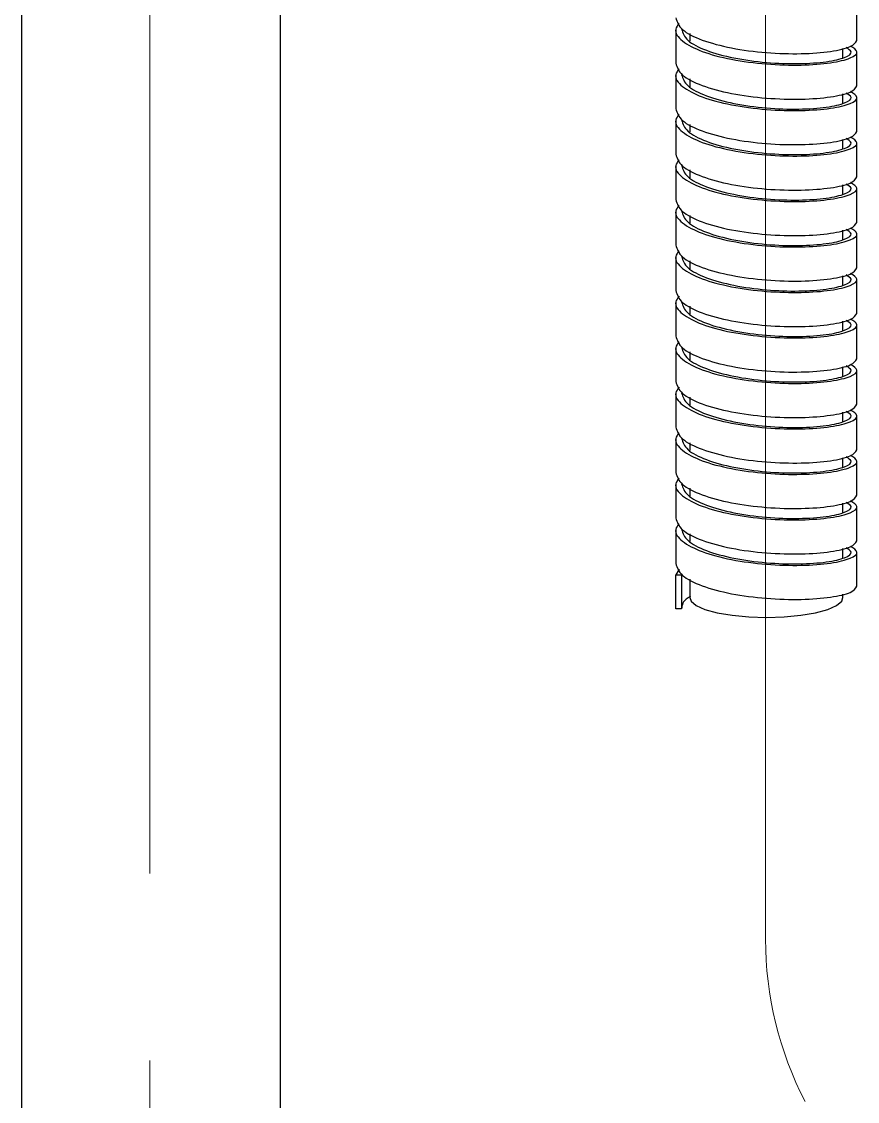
# Model space of a CAD drawing. Extents: x 4885 to 9138, y -729 to 2388.
# Drawn here: x 6177.5 to 6248.5, y 581.8 to 673.5 of the extents above; entities that cross this region are included whole.
import ezdxf

# ---------------------------------------------------------------- set-up
doc = ezdxf.new("R2010")
doc.units = 0
doc.header["$LTSCALE"] = 10
doc.header["$MEASUREMENT"] = 0
doc.linetypes.add('CENTER2', pattern=[28.575, 19.05, -3.175, 3.175, -3.175])
doc.layers.get('0').update_dxf_attribs({"linetype": 'CONTINUOUS'})
doc.layers.add('Cneter', color=1, linetype='CENTER2', lineweight=13)

msp = doc.modelspace()

# ---------------------------------------------------------------- linework, layer by layer
at = {"color": 7, "linetype": 'Continuous', "lineweight": 25}
for p, q in [((6177.535, 700.564), (6177.535, 252.972)), ((6199.535, 252.972), (6199.535, 700.568)), ((6248.505, 671.93), (6248.505, 674.828)), ((6233.105, 672.896), (6233.105, 669.998)), ((6233.105, 672.896), (6233.105, 669.998)), ((6234.305, 672.53), (6234.305, 671.858)), ((6247.305, 670.457), (6247.305, 671.26)), ((6248.505, 668.066), (6248.505, 670.964)), ((6233.105, 669.032), (6233.105, 666.134)), ((6233.105, 669.032), (6233.105, 666.134)), ((6234.305, 668.666), (6234.305, 667.994)), ((6247.305, 666.594), (6247.305, 667.396)), ((6248.505, 664.202), (6248.505, 667.1)), ((6233.105, 665.168), (6233.105, 662.27)), ((6233.105, 665.168), (6233.105, 662.27)), ((6234.305, 664.803), (6234.305, 664.13)), ((6247.305, 662.73), (6247.305, 663.532)), ((6248.505, 660.339), (6248.505, 663.236)), ((6233.105, 661.305), (6233.105, 658.407)), ((6233.105, 661.305), (6233.105, 658.407)), ((6234.305, 660.939), (6234.305, 660.267)), ((6247.305, 658.866), (6247.305, 659.669)), ((6248.505, 656.475), (6248.505, 659.373)), ((6233.105, 657.441), (6233.105, 654.543)), ((6233.105, 657.441), (6233.105, 654.543)), ((6234.305, 657.075), (6234.305, 656.403)), ((6247.305, 655.002), (6247.305, 655.805)), ((6248.505, 652.611), (6248.505, 655.509)), ((6233.105, 653.577), (6233.105, 650.679)), ((6233.105, 653.577), (6233.105, 650.679)), ((6234.305, 653.212), (6234.305, 652.539)), ((6247.305, 651.139), (6247.305, 651.941)), ((6248.505, 648.748), (6248.505, 651.645)), ((6233.105, 649.713), (6233.105, 646.816)), ((6233.105, 649.713), (6233.105, 646.816)), ((6234.305, 649.348), (6234.305, 648.675)), ((6247.305, 647.275), (6247.305, 648.078)), ((6248.505, 644.884), (6248.505, 647.782)), ((6233.105, 645.85), (6233.105, 642.952)), ((6233.105, 645.85), (6233.105, 642.952)), ((6234.305, 645.484), (6234.305, 644.812)), ((6247.305, 643.411), (6247.305, 644.214)), ((6248.505, 641.02), (6248.505, 643.918)), ((6233.105, 641.986), (6233.105, 639.088)), ((6233.105, 641.986), (6233.105, 639.088)), ((6234.305, 641.621), (6234.305, 640.948)), ((6247.305, 639.548), (6247.305, 640.35)), ((6248.505, 637.156), (6248.505, 640.054)), ((6233.105, 638.122), (6233.105, 635.225)), ((6233.105, 638.122), (6233.105, 635.225)), ((6234.305, 637.757), (6234.305, 637.084)), ((6247.305, 635.684), (6247.305, 636.487)), ((6248.505, 633.293), (6248.505, 636.191)), ((6233.105, 634.259), (6233.105, 631.361)), ((6233.105, 634.259), (6233.105, 631.361)), ((6234.305, 633.893), (6234.305, 633.221)), ((6247.305, 631.82), (6247.305, 632.623)), ((6248.505, 629.429), (6248.505, 632.327)), ((6233.105, 630.395), (6233.105, 627.497)), ((6233.105, 630.395), (6233.105, 627.497)), ((6234.305, 630.029), (6234.305, 629.357)), ((6247.305, 627.957), (6247.305, 628.759)), ((6248.505, 625.565), (6248.505, 628.463)), ((6233.387, 627.014), (6233.105, 626.531)), ((6233.105, 626.531), (6233.605, 626.531)), ((6233.105, 623.634), (6233.105, 626.531)), ((6233.605, 626.531), (6233.605, 623.634)), ((6234.305, 626.166), (6234.305, 624.598)), ((6247.305, 624.598), (6247.305, 624.895)), ((6233.605, 623.634), (6233.105, 623.634))]:
    msp.add_line(p, q, dxfattribs=at)
at = {"color": 7, "linetype": 'Continuous', "lineweight": 25, "flags": 128}
for points in [[(6234.305, 624.598), (6234.404, 624.306), (6234.836, 623.931), (6235.591, 623.593), (6236.627, 623.309), (6237.888, 623.094), (6239.306, 622.961), (6240.805, 622.915)], [(6240.805, 622.915), (6242.304, 622.961), (6243.722, 623.094), (6244.983, 623.309), (6246.019, 623.593), (6246.773, 623.931), (6247.206, 624.306), (6247.305, 624.598)]]:
    msp.add_lwpolyline(points, dxfattribs=at)
at = {"color": 7, "linetype": 'Continuous', "lineweight": 25}
for points, knots in [([(6233.387, 673.379), (6233.266, 673.218), (6232.894, 672.724), (6233.546, 671.868), (6235.208, 670.967), (6237.783, 670.283), (6240.804, 669.885), (6243.829, 669.798), (6246.395, 670.001), (6248.087, 670.422), (6248.749, 670.956), (6248.216, 671.287), (6247.96, 671.447)], [0, 0, 0, 0, 0.051087, 0.157525, 0.263657, 0.369789, 0.476226, 0.582664, 0.688796, 0.794928, 0.901365, 1, 1, 1, 1]), ([(6233.105, 673.862), (6233.221, 673.519), (6233.453, 672.836), (6235.233, 671.933), (6237.776, 671.249), (6240.805, 670.851), (6243.833, 670.764), (6246.377, 670.967), (6248.157, 671.39), (6248.389, 671.75), (6248.505, 671.93)], [0, 0, 0, 0, 0.125179, 0.25, 0.374821, 0.5, 0.625179, 0.75, 0.87482, 1, 1, 1, 1]), ([(6233.605, 672.896), (6233.713, 672.571), (6233.93, 671.921), (6235.595, 671.061), (6237.973, 670.406), (6240.806, 670.018), (6243.631, 669.921), (6246.034, 670.095), (6247.608, 670.473), (6248.221, 670.931), (6247.776, 671.207), (6247.582, 671.327)], [0, 0, 0, 0, 0.114171, 0.228014, 0.341858, 0.456028, 0.570199, 0.684043, 0.797886, 0.912056, 1, 1, 1, 1]), ([(6233.105, 669.998), (6233.221, 669.656), (6233.453, 668.972), (6235.233, 668.069), (6237.776, 667.386), (6240.805, 666.987), (6243.833, 666.9), (6246.377, 667.103), (6248.157, 667.526), (6248.389, 667.886), (6248.505, 668.066)], [0, 0, 0, 0, 0.1251798, 0.2499999, 0.3748207, 0.5, 0.6251794, 0.75, 0.8748205, 1, 1, 1, 1]), ([(6233.387, 669.515), (6233.266, 669.355), (6232.894, 668.86), (6233.546, 668.004), (6235.208, 667.104), (6237.783, 666.42), (6240.804, 666.021), (6243.829, 665.934), (6246.395, 666.138), (6248.087, 666.558), (6248.749, 667.092), (6248.216, 667.424), (6247.96, 667.583)], [0, 0, 0, 0, 0.0510879, 0.1575249, 0.2636571, 0.369789, 0.4762264, 0.5826636, 0.6887958, 0.7949279, 0.9013649, 1, 1, 1, 1]), ([(6233.605, 669.032), (6233.713, 668.707), (6233.93, 668.057), (6235.595, 667.197), (6237.973, 666.542), (6240.806, 666.154), (6243.631, 666.057), (6246.034, 666.232), (6247.608, 666.609), (6248.221, 667.068), (6247.776, 667.343), (6247.582, 667.463)], [0, 0, 0, 0, 0.114171, 0.228014, 0.341857, 0.456029, 0.570199, 0.684043, 0.797886, 0.912057, 1, 1, 1, 1]), ([(6233.105, 666.134), (6233.221, 665.792), (6233.453, 665.109), (6235.233, 664.205), (6237.776, 663.522), (6240.805, 663.123), (6243.833, 663.037), (6246.377, 663.24), (6248.157, 663.662), (6248.389, 664.022), (6248.505, 664.202)], [0, 0, 0, 0, 0.12518, 0.25, 0.374821, 0.5, 0.625179, 0.75, 0.874821, 1, 1, 1, 1]), ([(6233.387, 665.651), (6233.266, 665.491), (6232.894, 664.996), (6233.546, 664.141), (6235.208, 663.24), (6237.783, 662.556), (6240.804, 662.157), (6243.829, 662.071), (6246.395, 662.274), (6248.087, 662.695), (6248.749, 663.229), (6248.216, 663.56), (6247.96, 663.719)], [0, 0, 0, 0, 0.051088, 0.157525, 0.263657, 0.369789, 0.476226, 0.582664, 0.688796, 0.794928, 0.901365, 1, 1, 1, 1]), ([(6233.605, 665.168), (6233.713, 664.843), (6233.93, 664.194), (6235.595, 663.333), (6237.973, 662.679), (6240.806, 662.29), (6243.631, 662.193), (6246.034, 662.368), (6247.608, 662.746), (6248.221, 663.204), (6247.776, 663.48), (6247.582, 663.6)], [0, 0, 0, 0, 0.114171, 0.228014, 0.341857, 0.456029, 0.570199, 0.684043, 0.797886, 0.912057, 1, 1, 1, 1]), ([(6233.387, 661.788), (6233.266, 661.627), (6232.894, 661.133), (6233.546, 660.277), (6235.208, 659.376), (6237.783, 658.692), (6240.804, 658.294), (6243.829, 658.207), (6246.395, 658.41), (6248.087, 658.831), (6248.749, 659.365), (6248.216, 659.696), (6247.96, 659.856)], [0, 0, 0, 0, 0.051088, 0.157525, 0.263657, 0.369789, 0.476226, 0.582664, 0.688796, 0.794928, 0.901365, 1, 1, 1, 1]), ([(6233.105, 662.27), (6233.221, 661.928), (6233.453, 661.245), (6235.233, 660.342), (6237.776, 659.658), (6240.805, 659.26), (6243.833, 659.173), (6246.377, 659.376), (6248.157, 659.798), (6248.389, 660.158), (6248.505, 660.339)], [0, 0, 0, 0, 0.125179, 0.25, 0.37482, 0.5, 0.625179, 0.75, 0.874821, 1, 1, 1, 1]), ([(6233.605, 661.305), (6233.713, 660.979), (6233.93, 660.33), (6235.595, 659.47), (6237.973, 658.815), (6240.806, 658.427), (6243.631, 658.33), (6246.034, 658.504), (6247.608, 658.882), (6248.221, 659.34), (6247.776, 659.616), (6247.582, 659.736)], [0, 0, 0, 0, 0.1141714, 0.2280143, 0.3418572, 0.4560284, 0.5701993, 0.6840425, 0.7978857, 0.912057, 1, 1, 1, 1]), ([(6233.387, 657.924), (6233.266, 657.763), (6232.894, 657.269), (6233.546, 656.413), (6235.208, 655.513), (6237.783, 654.828), (6240.804, 654.43), (6243.829, 654.343), (6246.395, 654.547), (6248.087, 654.967), (6248.749, 655.501), (6248.216, 655.833), (6247.96, 655.992)], [0, 0, 0, 0, 0.051088, 0.157526, 0.263657, 0.369789, 0.476227, 0.582664, 0.688796, 0.794928, 0.901365, 1, 1, 1, 1]), ([(6233.105, 658.407), (6233.221, 658.065), (6233.453, 657.381), (6235.233, 656.478), (6237.776, 655.795), (6240.805, 655.396), (6243.833, 655.309), (6246.377, 655.512), (6248.157, 655.935), (6248.389, 656.295), (6248.505, 656.475)], [0, 0, 0, 0, 0.125179, 0.25, 0.37482, 0.5, 0.62518, 0.75, 0.874821, 1, 1, 1, 1]), ([(6233.605, 657.441), (6233.713, 657.116), (6233.93, 656.466), (6235.595, 655.606), (6237.973, 654.951), (6240.806, 654.563), (6243.631, 654.466), (6246.034, 654.64), (6247.608, 655.018), (6248.221, 655.477), (6247.776, 655.752), (6247.582, 655.872)], [0, 0, 0, 0, 0.1141715, 0.2280142, 0.3418577, 0.4560285, 0.5701994, 0.6840425, 0.7978858, 0.912057, 1, 1, 1, 1]), ([(6233.105, 654.543), (6233.221, 654.201), (6233.453, 653.518), (6235.233, 652.614), (6237.776, 651.931), (6240.805, 651.532), (6243.833, 651.446), (6246.377, 651.648), (6248.157, 652.071), (6248.389, 652.431), (6248.505, 652.611)], [0, 0, 0, 0, 0.125179, 0.25, 0.374821, 0.5, 0.625179, 0.75, 0.87482, 1, 1, 1, 1]), ([(6233.387, 654.06), (6233.266, 653.9), (6232.894, 653.405), (6233.546, 652.55), (6235.208, 651.649), (6237.783, 650.965), (6240.804, 650.566), (6243.829, 650.479), (6246.395, 650.683), (6248.087, 651.104), (6248.749, 651.637), (6248.216, 651.969), (6247.96, 652.128)], [0, 0, 0, 0, 0.051087, 0.157525, 0.263657, 0.369789, 0.476226, 0.582664, 0.688796, 0.794928, 0.901365, 1, 1, 1, 1]), ([(6233.605, 653.577), (6233.713, 653.252), (6233.93, 652.602), (6235.595, 651.742), (6237.973, 651.088), (6240.806, 650.699), (6243.631, 650.602), (6246.034, 650.777), (6247.608, 651.154), (6248.221, 651.613), (6247.776, 651.889), (6247.582, 652.009)], [0, 0, 0, 0, 0.114172, 0.228014, 0.341858, 0.456028, 0.570199, 0.684043, 0.797886, 0.912056, 1, 1, 1, 1]), ([(6233.105, 650.679), (6233.221, 650.337), (6233.453, 649.654), (6235.233, 648.751), (6237.776, 648.067), (6240.805, 647.669), (6243.833, 647.582), (6246.377, 647.785), (6248.157, 648.207), (6248.389, 648.567), (6248.505, 648.748)], [0, 0, 0, 0, 0.12518, 0.25, 0.374821, 0.5, 0.625179, 0.75, 0.874821, 1, 1, 1, 1]), ([(6233.387, 650.196), (6233.266, 650.036), (6232.894, 649.541), (6233.546, 648.686), (6235.208, 647.785), (6237.783, 647.101), (6240.804, 646.703), (6243.829, 646.616), (6246.395, 646.819), (6248.087, 647.24), (6248.749, 647.774), (6248.216, 648.105), (6247.96, 648.265)], [0, 0, 0, 0, 0.051088, 0.157525, 0.2636572, 0.369789, 0.4762265, 0.5826637, 0.6887957, 0.7949278, 0.9013648, 1, 1, 1, 1]), ([(6233.605, 649.713), (6233.713, 649.388), (6233.93, 648.739), (6235.595, 647.879), (6237.973, 647.224), (6240.806, 646.835), (6243.631, 646.738), (6246.034, 646.913), (6247.608, 647.291), (6248.221, 647.749), (6247.776, 648.025), (6247.582, 648.145)], [0, 0, 0, 0, 0.114171, 0.228014, 0.341857, 0.456028, 0.570199, 0.684042, 0.797886, 0.912056, 1, 1, 1, 1]), ([(6233.105, 646.816), (6233.221, 646.474), (6233.453, 645.79), (6235.233, 644.887), (6237.776, 644.203), (6240.805, 643.805), (6243.833, 643.718), (6246.377, 643.921), (6248.157, 644.344), (6248.389, 644.704), (6248.505, 644.884)], [0, 0, 0, 0, 0.1251798, 0.2499999, 0.3748207, 0.5, 0.6251794, 0.75, 0.8748205, 1, 1, 1, 1]), ([(6233.387, 646.333), (6233.266, 646.172), (6232.894, 645.678), (6233.546, 644.822), (6235.208, 643.922), (6237.783, 643.237), (6240.804, 642.839), (6243.829, 642.752), (6246.395, 642.955), (6248.087, 643.376), (6248.749, 643.91), (6248.216, 644.241), (6247.96, 644.401)], [0, 0, 0, 0, 0.051088, 0.157525, 0.263657, 0.369789, 0.476226, 0.582664, 0.688795, 0.794928, 0.901365, 1, 1, 1, 1]), ([(6233.605, 645.85), (6233.713, 645.525), (6233.93, 644.875), (6235.595, 644.015), (6237.973, 643.36), (6240.806, 642.972), (6243.631, 642.875), (6246.034, 643.049), (6247.608, 643.427), (6248.221, 643.885), (6247.776, 644.161), (6247.582, 644.281)], [0, 0, 0, 0, 0.114171, 0.228014, 0.341857, 0.456028, 0.570199, 0.684043, 0.797886, 0.912057, 1, 1, 1, 1]), ([(6233.387, 642.469), (6233.266, 642.309), (6232.894, 641.814), (6233.546, 640.959), (6235.208, 640.058), (6237.783, 639.374), (6240.804, 638.975), (6243.829, 638.888), (6246.395, 639.092), (6248.087, 639.513), (6248.749, 640.046), (6248.216, 640.378), (6247.96, 640.537)], [0, 0, 0, 0, 0.051088, 0.157525, 0.263657, 0.369789, 0.476226, 0.582664, 0.688796, 0.794928, 0.901365, 1, 1, 1, 1]), ([(6233.105, 642.952), (6233.221, 642.61), (6233.453, 641.926), (6235.233, 641.023), (6237.776, 640.34), (6240.805, 639.941), (6243.833, 639.854), (6246.377, 640.057), (6248.157, 640.48), (6248.389, 640.84), (6248.505, 641.02)], [0, 0, 0, 0, 0.1251799, 0.2500006, 0.3748209, 0.5000002, 0.6251797, 0.7500003, 0.8748209, 1, 1, 1, 1]), ([(6233.605, 641.986), (6233.713, 641.661), (6233.93, 641.011), (6235.595, 640.151), (6237.973, 639.496), (6240.806, 639.108), (6243.631, 639.011), (6246.034, 639.186), (6247.608, 639.563), (6248.221, 640.022), (6247.776, 640.297), (6247.582, 640.417)], [0, 0, 0, 0, 0.114171, 0.228014, 0.341857, 0.456029, 0.570199, 0.684043, 0.797886, 0.912057, 1, 1, 1, 1]), ([(6233.387, 638.605), (6233.266, 638.445), (6232.894, 637.95), (6233.546, 637.095), (6235.208, 636.194), (6237.783, 635.51), (6240.804, 635.112), (6243.829, 635.025), (6246.395, 635.228), (6248.087, 635.649), (6248.749, 636.183), (6248.216, 636.514), (6247.96, 636.674)], [0, 0, 0, 0, 0.051088, 0.157526, 0.263657, 0.369789, 0.476226, 0.582664, 0.688796, 0.794928, 0.901365, 1, 1, 1, 1]), ([(6233.105, 639.088), (6233.221, 638.746), (6233.453, 638.063), (6235.233, 637.16), (6237.776, 636.476), (6240.805, 636.077), (6243.833, 635.991), (6246.377, 636.194), (6248.157, 636.616), (6248.389, 636.976), (6248.505, 637.156)], [0, 0, 0, 0, 0.125179, 0.25, 0.37482, 0.5, 0.625179, 0.75, 0.874821, 1, 1, 1, 1]), ([(6233.605, 638.122), (6233.713, 637.797), (6233.93, 637.148), (6235.595, 636.288), (6237.973, 635.633), (6240.806, 635.244), (6243.631, 635.147), (6246.034, 635.322), (6247.608, 635.7), (6248.221, 636.158), (6247.776, 636.434), (6247.582, 636.554)], [0, 0, 0, 0, 0.114171, 0.228014, 0.341858, 0.456029, 0.570199, 0.684043, 0.797886, 0.912057, 1, 1, 1, 1]), ([(6233.105, 635.225), (6233.221, 634.882), (6233.453, 634.199), (6235.233, 633.296), (6237.776, 632.612), (6240.805, 632.214), (6243.833, 632.127), (6246.377, 632.33), (6248.157, 632.752), (6248.389, 633.112), (6248.505, 633.293)], [0, 0, 0, 0, 0.1251791, 0.2499998, 0.3748206, 0.5, 0.6251794, 0.7499998, 0.8748204, 1, 1, 1, 1]), ([(6233.387, 634.742), (6233.266, 634.581), (6232.894, 634.087), (6233.546, 633.231), (6235.208, 632.33), (6237.783, 631.646), (6240.804, 631.248), (6243.829, 631.161), (6246.395, 631.364), (6248.087, 631.785), (6248.749, 632.319), (6248.216, 632.65), (6247.96, 632.81)], [0, 0, 0, 0, 0.051087, 0.157525, 0.263657, 0.369789, 0.476226, 0.582664, 0.688796, 0.794928, 0.901365, 1, 1, 1, 1]), ([(6233.605, 634.259), (6233.713, 633.933), (6233.93, 633.284), (6235.595, 632.424), (6237.973, 631.769), (6240.806, 631.381), (6243.631, 631.284), (6246.034, 631.458), (6247.608, 631.836), (6248.221, 632.294), (6247.776, 632.57), (6247.582, 632.69)], [0, 0, 0, 0, 0.114172, 0.228014, 0.341858, 0.456029, 0.570199, 0.684043, 0.797886, 0.912057, 1, 1, 1, 1]), ([(6233.105, 631.361), (6233.221, 631.019), (6233.453, 630.335), (6235.233, 629.432), (6237.776, 628.749), (6240.805, 628.35), (6243.833, 628.263), (6246.377, 628.466), (6248.157, 628.889), (6248.389, 629.249), (6248.505, 629.429)], [0, 0, 0, 0, 0.1251791, 0.2499998, 0.3748206, 0.5, 0.6251794, 0.7499998, 0.8748204, 1, 1, 1, 1]), ([(6233.387, 630.878), (6233.266, 630.717), (6232.894, 630.223), (6233.546, 629.367), (6235.208, 628.467), (6237.783, 627.783), (6240.804, 627.384), (6243.829, 627.297), (6246.395, 627.501), (6248.087, 627.921), (6248.749, 628.455), (6248.216, 628.787), (6247.96, 628.946)], [0, 0, 0, 0, 0.051088, 0.157525, 0.263657, 0.369789, 0.476227, 0.582664, 0.688796, 0.794928, 0.901365, 1, 1, 1, 1]), ([(6233.605, 630.395), (6233.713, 630.07), (6233.93, 629.42), (6235.595, 628.56), (6237.973, 627.905), (6240.806, 627.517), (6243.631, 627.42), (6246.034, 627.595), (6247.608, 627.972), (6248.221, 628.431), (6247.776, 628.706), (6247.582, 628.826)], [0, 0, 0, 0, 0.114171, 0.228014, 0.341857, 0.456028, 0.570199, 0.684042, 0.797886, 0.912057, 1, 1, 1, 1]), ([(6233.105, 627.497), (6233.221, 627.155), (6233.453, 626.472), (6235.233, 625.568), (6237.776, 624.885), (6240.805, 624.486), (6243.833, 624.4), (6246.377, 624.603), (6248.157, 625.025), (6248.389, 625.385), (6248.505, 625.565)], [0, 0, 0, 0, 0.12518, 0.25, 0.374821, 0.5, 0.625179, 0.75, 0.874821, 1, 1, 1, 1]), ([(6234.367, 624.705), (6234.293, 624.667), (6233.678, 624.349), (6233.639, 623.968), (6233.605, 623.634)], [0, 0, 0, 0, 0.119397, 1, 1, 1, 1])]:
    msp.add_open_spline(points, degree=3, knots=knots, dxfattribs=at)
at = {"layer": 'Cneter', "lineweight": 5, "ltscale": 0.5}
for p, q in [((6188.435, 172.533), (6188.435, 1222.448)), ((6240.738, 595.581), (6240.738, 758.049))]:
    msp.add_line(p, q, dxfattribs=at)
msp.add_arc((6270.738, 595.581), 30, 180, 207.34897, dxfattribs=at)

doc.saveas('drawing.dxf')
